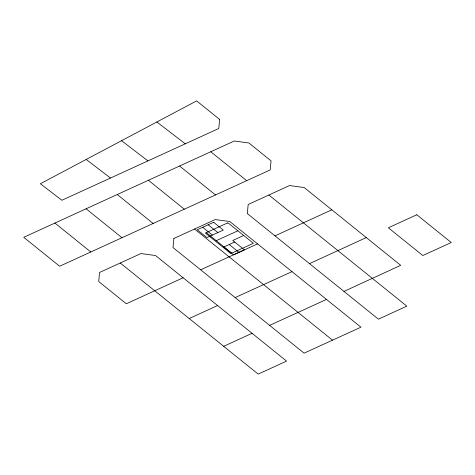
<?xml version="1.0" encoding="UTF-8"?>
<svg xmlns="http://www.w3.org/2000/svg" width="475" height="475" viewBox="0 0 475 475"><rect width="100%" height="100%" fill="white"/><g stroke="black" fill="none" stroke-linecap="round" stroke-linejoin="round"><path stroke-width="0.71" d="M268.862 195.017L248.188 204.487L247.297 213.548L378.427 319.182L406.814 306.137L268.862 195.017L289.566 185.541L304.172 187.536L400.716 265.329L343.953 291.413M274.995 235.855L331.823 209.819M189.204 318.547L217.586 305.532M366.272 237.577L309.486 263.643M223.707 346.317L252.059 333.308M179.58 166.018L23.75 237.31L59.642 266.238L270.192 169.925L271.059 160.859L248.87 142.981L234.294 140.998L179.58 166.018L215.525 194.946M216.244 240.671L237.874 230.791M243.687 235.475L232.762 240.469L244.393 249.844L233.468 254.838L223.773 247.024L234.697 242.03M183.136 277.774L126.332 303.762L98.711 281.527L99.578 272.454L140.95 253.549L155.527 255.532L286.567 361.107L258.198 374.104L120.258 263.013M235.119 297.593L292.006 271.635M269.616 325.381L326.485 299.41M200.64 269.8L257.557 243.883M121.547 140.707L147.939 160.9M86.195 159.458L110.479 178.036M156.869 121.986L185.28 143.818M210.757 151.762L246.685 180.678M208.157 224.776L217.853 232.59M229.235 244.53L238.931 252.344M148.443 180.268L184.312 209.208M202.688 227.276L212.384 235.089M206.292 232.655L231.758 253.175M332.512 340.165L194.548 229.021M117.278 194.53L153.14 223.458M86.088 208.798L121.98 237.72M54.916 223.054L90.814 251.982M173.856 238.48L173.001 247.534L304.077 353.151L360.947 327.18L229.823 221.54L215.24 219.557L173.856 238.48M219.634 119.427L218.785 128.488L61.904 200.254L40.328 183.76L196.638 100.896L219.634 119.427M416.801 214.759L388.354 227.786L422.803 255.538L451.25 242.511L416.801 214.759M213.619 222.282L197.226 229.769L206.922 237.583L223.315 230.096L213.619 222.282M227.335 223.036L205.402 233.059L230.868 253.585L253.383 243.289L228.439 223.191L227.335 223.036"/></g></svg>
